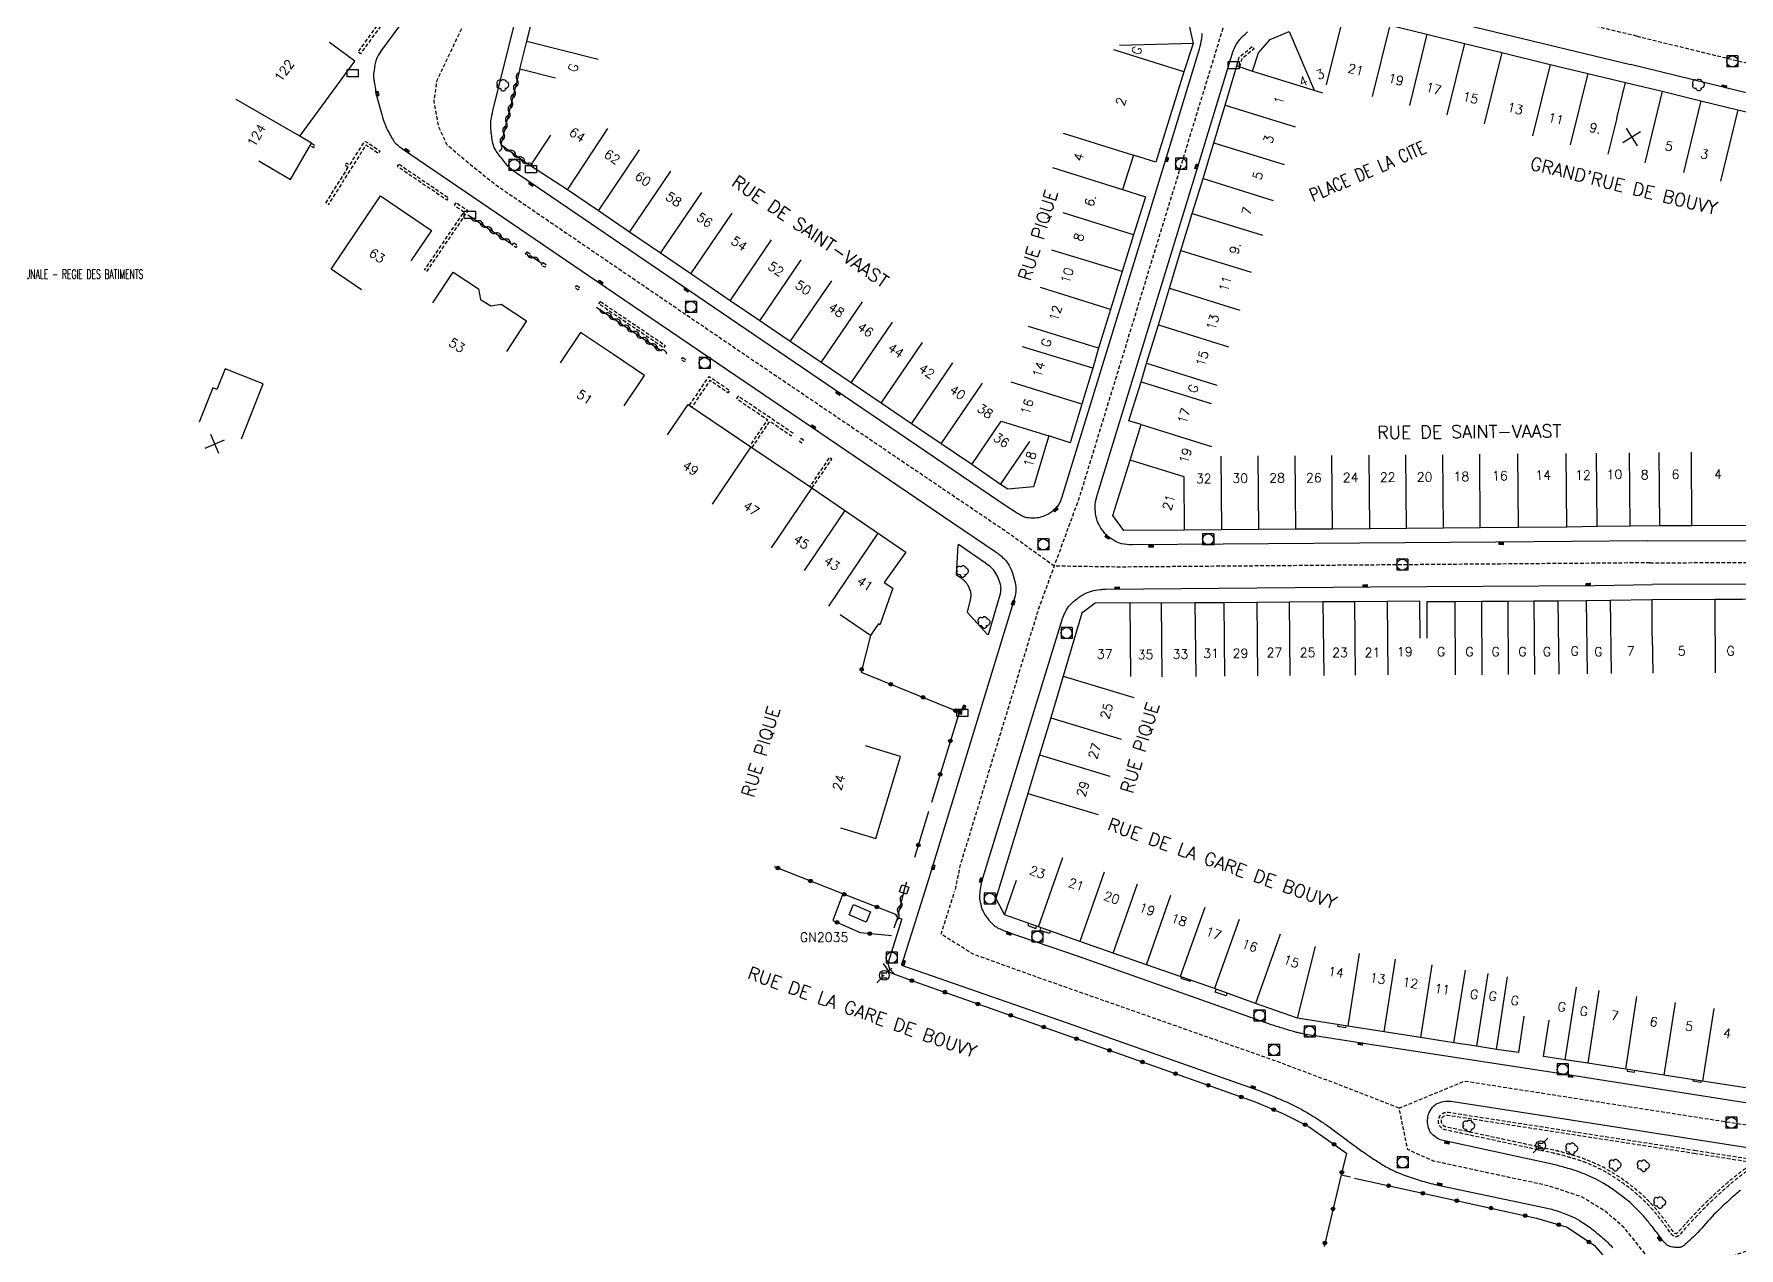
# Model space of a CAD drawing. Header units: millimetres. Extents: x 135999 to 137000, y 128000 to 129000.
# Drawn here: x 136367.3 to 136599.2, y 128476.8 to 128642 of the extents above; entities that cross this region are included whole.
import ezdxf
from ezdxf.enums import TextEntityAlignment as Align

# ---------------------------------------------------------------- set-up
doc = ezdxf.new("R2010")
doc.units = ezdxf.units.MM
doc.linetypes.add('DASHED', pattern=[0.75, 0.5, -0.25])
doc.layers.get('0').update_dxf_attribs({"linetype": 'CONTINUOUS'})
for name, color, linetype in [('W0001', 6, 'DASHED'), ('W0008', 7, 'CONTINUOUS'), ('W0100', 7, 'CONTINUOUS'), ('W0112', 1, 'DASHED'), ('W0300', 7, 'CONTINUOUS'), ('W0310', 3, 'CONTINUOUS'), ('W0322', 7, 'CONTINUOUS'), ('W0330', 7, 'CONTINUOUS'), ('W0400', 7, 'CONTINUOUS'), ('W0420', 7, 'CONTINUOUS'), ('W0471', 7, 'CONTINUOUS'), ('W0984', 7, 'CONTINUOUS'), ('W0989', 7, 'CONTINUOUS'), ('W0991', 7, 'CONTINUOUS'), ('W1102', 7, 'CONTINUOUS'), ('W1471', 7, 'CONTINUOUS')]:
    doc.layers.add(name, color=color, linetype=linetype)
doc.styles.get("Standard").update_dxf_attribs({"font": 'romans.shx', "width": 0.85})

# ---------------------------------------------------------------- blocks, each defined once
blk = doc.blocks.new('T400')
for p, q in [((-0.15, 0.3), (0.15, 0.3)), ((-0.15, -0.25), (-0.15, 0.3)), ((-0.15, 0.15), (0.15, 0.15)), ((-0.15, 0), (0.15, 0)), ((0.15, 0.3), (0.15, -0.25)), ((-0.15, -0.15), (0.15, -0.15)), ((-0.15, -0.25), (-0.15, -0.3)), ((-0.15, -0.3), (0.15, -0.3)), ((0.15, -0.3), (0.15, -0.25))]:
    blk.add_line(p, q)
blk = doc.blocks.new('T300')
for p, q in [((-0.8, 0.51), (-0.86, 0.34)), ((-0.86, 0.34), (-0.86, 0.17)), ((-0.86, 0.17), (-0.74, 0.06)), ((-0.69, 0.63), (-0.8, 0.51)), ((-0.8, -0.06), (-0.74, 0.06)), ((-0.74, 0.06), (-0.69, 0.11)), ((-0.57, 0.69), (-0.69, 0.63)), ((-0.46, 0.69), (-0.57, 0.69)), ((-0.29, 0.63), (-0.46, 0.69)), ((-0.29, 0.63), (-0.17, 0.74)), ((-0.23, 0.57), (-0.29, 0.63)), ((-0.17, 0.74), (-0.06, 0.8)), ((-0.06, 0.8), (0.06, 0.8)), ((0.06, 0.8), (0.23, 0.74)), ((0.23, 0.74), (0.34, 0.63)), ((0.34, 0.63), (0.4, 0.51)), ((0.46, 0.46), (0.34, 0.46)), ((0.4, 0.51), (0.4, 0.46)), ((0.57, 0.4), (0.46, 0.46)), ((0.57, 0.4), (0.69, 0.29)), ((0.69, 0.29), (0.74, 0.17)), ((0.74, 0.06), (0.69, -0.17)), ((0.74, 0.17), (0.74, 0.06)), ((-0.8, -0.17), (-0.8, -0.06)), ((-0.8, -0.23), (-0.8, -0.17)), ((-0.74, -0.34), (-0.8, -0.23)), ((-0.69, -0.4), (-0.74, -0.34)), ((-0.51, -0.46), (-0.69, -0.4)), ((-0.4, -0.46), (-0.51, -0.46)), ((-0.4, -0.46), (-0.34, -0.46)), ((-0.34, -0.46), (-0.34, -0.4)), ((-0.34, -0.51), (-0.34, -0.46)), ((-0.29, -0.63), (-0.34, -0.51)), ((-0.17, -0.74), (-0.29, -0.63)), ((-0.06, -0.8), (-0.17, -0.74)), ((0.06, -0.8), (-0.06, -0.8)), ((0.17, -0.74), (0.06, -0.8)), ((0.23, -0.69), (0.17, -0.74)), ((0.29, -0.46), (0.23, -0.46)), ((0.29, -0.63), (0.23, -0.69)), ((0.46, -0.4), (0.29, -0.46)), ((0.34, -0.51), (0.29, -0.63)), ((0.34, -0.51), (0.34, -0.46)), ((0.57, -0.34), (0.46, -0.4)), ((0.63, -0.29), (0.57, -0.34)), ((0.69, -0.17), (0.63, -0.29))]:
    blk.add_line(p, q)
blk = doc.blocks.new('T420')
for p, q in [((0.75, 0.75), (-0.75, 0.75)), ((-0.75, 0.75), (-0.75, -0.75)), ((0.75, 0.75), (0.75, -0.75)), ((0.75, -0.75), (-0.75, -0.75))]:
    blk.add_line(p, q)
blk.add_ellipse((0, 0), major_axis=(-0.53, 0.53), ratio=1, start_param=3.926991, end_param=10.210176)
blk = doc.blocks.new('T471')
for p, q in [((-0.333334, 0.333334), (-0.333334, -0.333334)), ((-0.333334, 0.333334), (0.333334, 0.333334)), ((-0.333334, 0), (0, 0)), ((0.500001, 0.500001), (1.000002, 1.000002)), ((-0.500001, -0.500001), (-1.000002, -1.000002)), ((-0.333334, -0.333334), (0.333334, -0.333334))]:
    blk.add_line(p, q)
blk.add_ellipse((0, 0), major_axis=(0.471405, 0.471405), ratio=1, start_param=5.4977871438, end_param=11.780972451)
blk = doc.blocks.new('t112o')
at = {"color": 0, "linetype": 'Continuous'}
for p, q in [((-0.5, 0.5), (0.5, 0.5)), ((-0.5, -0.5), (-0.5, 0.5)), ((0.5, 0.5), (0.5, -0.5)), ((0.5, -0.5), (-0.5, -0.5))]:
    blk.add_line(p, q, dxfattribs=at)
blk = doc.blocks.new('t322o')
at = {"color": 0, "linetype": 'Continuous'}
for radius in [0.25, 0.15]:
    blk.add_circle((0, 0), radius, dxfattribs=at)
blk = doc.blocks.new('t991o')
at = {"color": 0, "linetype": 'Continuous'}
for p, q in [((-1, 1), (1, -1)), ((-1, -1), (1, 1))]:
    blk.add_line(p, q, dxfattribs=at)
blk = doc.blocks.new('t310o')
at = {"color": 0, "linetype": 'Continuous'}
for centre, start, end in [((-0.5, 0.38), 216.8699, 323.1304), ((0.5, -0.37), 36.8699, 143.1303)]:
    blk.add_arc(centre, 0.625, start, end, dxfattribs=at)
blk = doc.blocks.new('t330o')
at = {"color": 0, "linetype": 'Continuous'}
for p, q in [((0.25, -0.25), (-0.25, 0.25)), ((-0.25, -0.25), (0.25, 0.25)), ((-0.25, 0.25), (-0.25, -0.25)), ((0.25, 0.25), (-0.25, 0.25)), ((0.25, -0.25), (0.25, 0.25)), ((-0.25, -0.25), (0.25, -0.25)), ((-0.25, -0.25), (-0.25, -0.25))]:
    blk.add_line(p, q, dxfattribs=at)
blk = doc.blocks.new('T1471')
at = {"color": 0, "linetype": 'Continuous', "flags": 128}
blk.add_lwpolyline([(-0.75, -0.5), (-0.75, 0.5), (0.75, 0.5), (0.75, -0.5), (-0.75, -0.5)], dxfattribs=at)

msp = doc.modelspace()

# ---------------------------------------------------------------- linework, layer by layer
at = {"layer": 'W0001', "flags": 128}
for points in [[(136807.48, 128989.34), (136742.47, 128916.71), (136734.58, 128907.94), (136729.53, 128900.08), (136723.42, 128887.05), (136697.82, 128835.4), (136674.89, 128789.73), (136668.08, 128778.35), (136660.92, 128768.49), (136638.46, 128737.32), (136635.65, 128732.75), (136633.3, 128728.17), (136631.3, 128721.71), (136621.67, 128692.43), (136620.38, 128685.04), (136619.79, 128678.35), (136616.85, 128639.73), (136616.62, 128630.74), (136617.09, 128622.52), (136620.38, 128599.4), (136624.84, 128576.15), (136630.01, 128560.23), (136634.82, 128546.73), (136635.35, 128537.18), (136633.94, 128526.18), (136631.11, 128509.17), (136629.8, 128503.35), (136628.72, 128500.25), (136622.64, 128492.47), (136615.47, 128482.01), (136598.88, 128475.92), (136591.23, 128470.01), (136583.58, 128479.57), (136581, 128481.82), (136577.78, 128483.78), (136573.22, 128485.28), (136557.61, 128488.65), (136554.13, 128490.2), (136552.97, 128495.85), (136561.89, 128499.53), (136621.16, 128490.31)], [(136587.07, 128570.03), (136514.86, 128569.45), (136506.04, 128569.58), (136499.95, 128573.96), (136463.21, 128598.82), (136430.18, 128621.34), (136426.6, 128624.21), (136423.5, 128626.85), (136422.3, 128629.45), (136421.71, 128632.85), (136422.11, 128635.67), (136427.07, 128646.11), (136431.15, 128655.74), (136436.36, 128672.6), (136438.14, 128679.65), (136448.7, 128721.9), (136452.84, 128738.33), (136455.76, 128748.93), (136471.27, 128799.73), (136476.84, 128818.02)], [(136580.09, 128807.51), (136567.09, 128766.2), (136551.35, 128716.05), (136548.24, 128704.85), (136537.43, 128670.18), (136527.95, 128639.37), (136517.89, 128606.48), (136509.45, 128578.9), (136503.88, 128563.68), (136493.23, 128528.8), (136492.5, 128525.32)], [(136585.3, 128641.68), (136550.11, 128650), (136512.75, 128659.82), (136438.14, 128679.65)], [(136585.3, 128641.68), (136608.34, 128636.05), (136616.76, 128636.03)], [(136587.07, 128570.03), (136616.54, 128570.14), (136626.04, 128572.45)], [(136552.97, 128495.85), (136544.05, 128499.3), (136535.96, 128502.33), (136521.14, 128507.53), (136503.65, 128513.68), (136495.01, 128516.79), (136490.67, 128519.5), (136492.5, 128525.32)]]:
    msp.add_lwpolyline(points, dxfattribs=at)
at = {"layer": 'W0008', "flags": 128}
for points in [[(136439.58, 128671.21), (136429.66, 128631.56, 0.018811), (136429.39, 128630.17, 0.051301), (136429.36, 128629.32, 0.029566), (136429.61, 128627.34, 0.064147), (136429.89, 128626.46, 0.044795), (136430.24, 128625.86, 0.017454), (136431.31, 128624.46, 0.049742), (136431.94, 128623.83, 0.021498), (136433.58, 128622.61), (136456.49, 128607.02), (136476.2, 128593.62), (136499.66, 128577.67), (136500.79, 128576.97, 0.028829), (136501.88, 128576.34, 0.081316), (136502.31, 128576.21, 0.046996), (136503.45, 128576.16, 0.058873), (136504.35, 128576.31, 0.068363), (136505.33, 128576.74, 0.055775), (136506.36, 128577.56, 0.072498), (136506.74, 128578.05, 0.051326), (136507.08, 128578.86), (136521.03, 128624.33), (136525.53, 128639.06), (136525.8, 128639.97, 0.027555), (136526.12, 128641.32, 0.054456), (136526.17, 128642.02, 0.020796)], [(136419.95, 128647.13), (136414.56, 128639.78, 0.040075), (136413.95, 128638.79, 0.068941), (136413.72, 128638.15, 0.020154), (136413.48, 128636.6, 0.057994), (136413.48, 128636.06, 0.007495), (136413.55, 128635.48, 0.00423), (136413.71, 128634.46, 0.010551), (136413.82, 128633.84, 0.016228), (136413.92, 128633.44), (136414.58, 128631.02, 0.025573), (136415.03, 128629.66, 0.032888), (136415.5, 128628.65, 0.006382), (136415.97, 128627.81, 0.01121), (136416.26, 128627.34, 0.072022), (136416.54, 128627.02, 0.028512), (136417.4, 128626.36), (136444.97, 128607.59), (136474.15, 128587.76), (136490.86, 128576.43), (136498.02, 128571.57, -0.048778), (136499.33, 128570.48, -0.081349), (136499.93, 128569.65, -0.033327), (136500.48, 128568.29, -0.037981), (136500.79, 128567.05, -0.068369), (136500.82, 128566.14, -0.049028), (136500.57, 128564.91), (136488.95, 128526.96)], [(136586.72, 128573.01), (136566.12, 128572.83), (136516.67, 128572.46, -0.058962), (136515.18, 128572.63, -0.087951), (136514.25, 128573.02, -0.027992), (136513.2, 128573.79, -0.053796), (136512.73, 128574.28, -0.052385), (136512.11, 128575.28, -0.060217), (136511.77, 128576.25, -0.039874), (136511.63, 128577.26, -0.040484), (136511.66, 128578.27, -0.035126), (136511.69, 128578.44, -0.012368), (136511.82, 128578.93), (136519.09, 128602.74), (136525.84, 128624.81), (136530.37, 128639.67, -0.035756), (136531.02, 128640.86, -0.056609), (136531.57, 128641.52, -0.012968), (136532.36, 128642.25, -0.014146)], [(136586.72, 128573.01), (136614.6, 128573.06, 0.069446), (136615.27, 128573.15, 0.035602), (136616.51, 128573.6, 0.053005), (136617.49, 128574.18, 0.063879), (136618.18, 128574.83, 0.035742), (136618.59, 128575.41, 0.042183), (136618.85, 128575.95, 0.037129), (136619.12, 128576.83, 0.087466), (136619.14, 128577.22), (136615.56, 128605.36), (136613.38, 128622.05), (136612.7, 128627.43, 0.051502), (136612.49, 128628.31, 0.03368), (136611.96, 128629.59, 0.070837), (136611.26, 128630.59, 0.091393), (136610.49, 128631.16, 0.025712), (136609.42, 128631.62, 0.028459), (136608.42, 128631.93), (136599.1, 128634.22), (136584.42, 128637.82)], [(136496.05, 128523.68, -0.084905), (136495.97, 128525.09, -0.011632), (136496.1, 128526.13, -0.020588), (136496.19, 128526.61, -0.018364), (136496.33, 128527.15), (136507.19, 128562.45, -0.057663), (136507.72, 128563.65, -0.073655), (136508.36, 128564.45, -0.024222), (136509.5, 128565.41, -0.05184), (136510.09, 128565.77, -0.039048), (136511.12, 128566.17, -0.035929), (136512.29, 128566.42, -0.033352), (136512.3, 128566.42, -0.000481), (136513.05, 128566.43), (136549.09, 128566.75), (136579.62, 128566.95), (136587.41, 128567.06)], [(136488.95, 128526.96), (136485.29, 128515.31), (136507.66, 128507.49), (136533.36, 128498.43, -0.010575), (136534.44, 128498.03, -0.005245), (136536.57, 128497.15, -0.010563), (136538.09, 128496.46, -0.010985), (136539.53, 128495.74, -0.011429), (136540.97, 128494.93, -0.015033), (136542.03, 128494.26, -0.003537), (136543.29, 128493.4, -0.006511), (136543.97, 128492.91), (136547.91, 128490.01, 0.011828), (136549.15, 128489.14, 0.009214), (136550.78, 128488.1, 0.031985), (136552.36, 128487.27, 0.025189), (136554.47, 128486.44, 0.009847), (136556.66, 128485.76, 0.018537), (136557.84, 128485.47), (136572.67, 128482.33, -0.025833), (136574.33, 128481.9, -0.021621), (136576.24, 128481.19, -0.036376), (136577.48, 128480.56, -0.025404), (136579.13, 128479.44, -0.022932), (136580.84, 128478.03, -0.030069), (136582.02, 128476.82, -0.015023)], [(136496.05, 128523.68, 0.02871), (136496.16, 128523.11, 0.053639), (136496.27, 128522.81, 0.022735), (136496.69, 128522.06, 0.031122), (136497.06, 128521.54, 0.034214), (136497.73, 128520.82, 0.059687), (136498.18, 128520.49, 0.021786), (136498.9, 128520.13, 0.023737), (136499.59, 128519.85), (136509.3, 128516.5), (136535.57, 128507.22, 0.009544), (136535.9, 128507.12, 0.001961), (136537.48, 128506.63, 0.005395), (136538.98, 128506.19, 0.01591), (136539.5, 128506.07, 0.009002), (136540.15, 128505.94, 0.004355), (136541.48, 128505.72), (136548.14, 128504.68), (136575.9, 128500.41), (136598.64, 128496.84), (136611.23, 128494.92, 0.039691)], [(136599.38, 128484.65, 0.01392), (136598.61, 128484, 0.00619), (136596.94, 128482.49, 0.027683), (136594.69, 128480.15, -0.027109), (136592.39, 128477.76, -0.014837), (136591.84, 128477.27, -0.028136), (136591.52, 128477.04, -0.109118), (136591.15, 128476.9, -0.061342), (136590.46, 128476.89, -0.053017), (136589.8, 128477.03, -0.087938), (136589.44, 128477.22, -0.030408), (136588.99, 128477.61, -0.039437), (136588.69, 128477.97), (136588.04, 128478.86, 0.010252), (136587.37, 128479.74, 0.007002), (136586.35, 128481, 0.019792), (136585.71, 128481.7, 0.012293), (136584.62, 128482.76, 0.019695), (136583.59, 128483.64, 0.014665), (136582.13, 128484.72, 0.018966), (136580.64, 128485.68, 0.022712), (136579.32, 128486.37, 0.017444), (136577.74, 128487.05, 0.020757), (136576.38, 128487.52, 0.005864), (136574.57, 128488.03, 0.013166), (136573.76, 128488.23), (136558.96, 128491.42, -0.081481), (136558.19, 128491.73, -0.067659), (136557.41, 128492.35, -0.101104), (136557.03, 128492.95, -0.074569), (136556.83, 128493.88, -0.061996), (136556.88, 128494.66, -0.066034), (136557.11, 128495.36, -0.0861), (136557.66, 128496.13, -0.106292), (136558.31, 128496.54, -0.053035), (136559.27, 128496.79, -0.074305), (136559.98, 128496.78), (136574.02, 128494.6), (136593.39, 128491.58), (136605.56, 128489.69, -0.115575)]]:
    msp.add_lwpolyline(points, format="xyb", dxfattribs=at)
for points in [[(136557.31, 128644.37), (136584.42, 128637.82)], [(136601.06, 128567.14), (136587.41, 128567.06)], [(136484.8, 128521.74), (136485.34, 128521.59), (136483.44, 128515.5), (136483.66, 128514.81), (136484.27, 128514.1)], [(136502.56, 128520.97), (136502.45, 128520.67), (136503.56, 128520.29), (136503.66, 128520.58)], [(136505.51, 128519.93), (136505.39, 128519.59), (136504.12, 128520), (136504.25, 128520.38)], [(136523.31, 128513.7), (136523.25, 128513.54), (136524.55, 128513.1), (136524.6, 128513.24)], [(136529.58, 128511.48), (136529.45, 128511.12), (136527.95, 128511.64), (136528.08, 128512.01)], [(136545.7, 128507.04), (136545.66, 128506.75), (136544.64, 128506.93), (136544.68, 128507.2)], [(136584.03, 128501.09), (136583.99, 128500.85), (136584.98, 128500.72), (136585.02, 128500.94)], [(136594.02, 128499.56), (136593.99, 128499.35), (136592.97, 128499.51), (136593, 128499.71)]]:
    msp.add_lwpolyline(points, dxfattribs=at)
msp.add_lwpolyline([(136496.94, 128560.33), (136497.11, 128560.29), (136498.58, 128565.23, 0.049097), (136498.81, 128566.43, 0.09215), (136498.75, 128567.08, 0.042144), (136498.37, 128568.11, 0.044171), (136497.83, 128569.01, 0.059845), (136497.52, 128569.35, 0.027148), (136496.72, 128569.97), (136493.01, 128572.53), (136492.95, 128572.4), (136492.7, 128568.43), (136493.29, 128568.03, -0.045355), (136493.91, 128567.51, -0.072166), (136494.21, 128567.11, -0.030011), (136494.51, 128566.47, -0.038224), (136494.68, 128565.94, -0.07454), (136494.7, 128565.61, -0.038177), (136494.61, 128564.98), (136494.23, 128563.32)], format="xyb", close=True, dxfattribs=at)
at = {"layer": 'W0100', "flags": 128}
for points in [[(136438.21, 128635.97), (136433.36, 128637.19), (136434.32, 128641), (136436.43, 128649.39)], [(136524.44, 128642.91), (136524.96, 128640.66), (136523.69, 128636.83), (136519.87, 128624.55), (136516.82, 128625.5), (136515.35, 128620.81), (136518.45, 128619.84), (136516.83, 128614.65), (136515.29, 128609.65), (136513.72, 128604.51), (136512.09, 128599.24), (136511.28, 128596.51), (136509.8, 128591.61), (136508.21, 128586.36), (136505.3, 128587.31), (136503.22, 128580.37), (136499.74, 128580.07), (136498.75, 128580.69), (136494.83, 128583.4), (136490.67, 128586.2), (136486.63, 128588.95), (136482.51, 128591.75), (136478.45, 128594.51), (136474.37, 128597.27), (136470.15, 128600.14), (136466, 128602.97), (136461.97, 128605.69), (136456.6, 128609.35), (136452.48, 128612.16), (136448.29, 128615.03), (136444.06, 128617.92), (136439.84, 128620.77), (136434.83, 128624.04), (136437.57, 128628.23)], [(136588.41, 128575.04), (136584.39, 128575.01), (136579.89, 128574.95), (136575.77, 128574.9), (136569.19, 128574.84), (136564, 128574.8), (136559.01, 128574.73), (136553.95, 128574.71), (136548.97, 128574.67), (136543.9, 128574.62), (136538.92, 128574.59), (136533.89, 128574.57), (136523.79, 128574.48), (136515.53, 128574.44), (136514.02, 128576.45), (136516.38, 128584), (136517.89, 128588.85), (136516.22, 128589.33), (136517.86, 128594.66), (136518.62, 128597.17), (136520.22, 128602.4), (136521.75, 128607.39), (136523.29, 128612.54), (136524.81, 128617.57), (136526.29, 128622.32), (136527.76, 128627.17), (136529.29, 128632.31), (136530.88, 128637.64), (136533.01, 128636.93), (136533.82, 128639.43), (136535.44, 128641.24), (136538.02, 128642.33)], [(136551.7, 128643.19), (136556.75, 128641.94), (136561.86, 128640.7), (136566.93, 128639.45), (136573.51, 128637.83), (136578.61, 128636.61), (136583.75, 128635.36)], [(136397.85, 128624.7), (136402.18, 128622.2), (136405.03, 128627.14), (136403.46, 128628.07), (136410.92, 128638.27), (136407.46, 128640.8)], [(136582.59, 128630.5), (136583.75, 128635.36), (136588.72, 128634.18), (136593.99, 128632.87), (136599.02, 128631.66), (136604.01, 128630.47), (136609.5, 128629.26), (136610.95, 128627.61), (136611.79, 128620.7), (136612.47, 128615.35), (136613.16, 128610.06), (136613.88, 128604.69), (136614.8, 128597.5), (136615.54, 128591.9), (136616.25, 128586.55), (136617.54, 128577.2), (136614.8, 128576.86), (136614.84, 128575.14), (136607.88, 128575.13), (136601.33, 128575.11), (136592.79, 128575.07), (136588.41, 128575.04), (136588.41, 128576.02)], [(136411.83, 128607.19), (136407.69, 128610), (136414.43, 128619.94), (136421.33, 128615.25), (136418.52, 128611.12)], [(136421.55, 128605.38), (136424.29, 128609.56), (136427.75, 128607.29), (136428.02, 128605.86), (136429.41, 128605), (136430.82, 128605.22), (136434.27, 128602.96), (136431.54, 128598.78)], [(136447.55, 128591.38), (136450.34, 128595.53), (136446.09, 128598.39), (136441.63, 128601.38), (136438.85, 128597.23)], [(136395.49, 128586.91), (136398.43, 128594.37), (136397.64, 128594.68), (136393.28, 128596.4), (136392.17, 128593.6), (136391.6, 128593.83), (136389.75, 128589.18)], [(136453.45, 128587.45), (136456.25, 128591.59), (136464.8, 128585.81), (136473.06, 128580.24), (136485.85, 128571.46), (136482.94, 128567.36), (136484.09, 128566.56), (136482.38, 128561.69), (136482.33, 128561.6), (136482.14, 128561.73), (136481.79, 128561.22), (136481.04, 128560.14), (136476.92, 128562.97)], [(136556.78, 128559.78), (136556.77, 128564.78), (136560.55, 128564.79), (136564.15, 128564.81), (136567.73, 128564.82), (136571.3, 128564.84), (136574.54, 128564.87), (136578.4, 128564.92), (136581.65, 128564.95), (136587.34, 128565.04)], [(136587.39, 128560.03), (136587.36, 128565.03), (136595.92, 128565.08), (136599.72, 128565.1), (136603.42, 128565.13), (136610.51, 128565.21), (136619.46, 128565.31), (136621.28, 128563.94), (136622.76, 128558.62), (136624.54, 128552.33), (136626.11, 128546.56), (136627.69, 128540.82), (136627.25, 128534.19), (136626.98, 128529.64), (136626.68, 128524.21), (136626.37, 128518.97), (136625.96, 128513.54), (136620.98, 128513.91)], [(136555.82, 128559.8), (136555.8, 128564.8), (136551.33, 128564.78), (136546.89, 128564.74), (136542.6, 128564.71), (136538, 128564.69), (136533.62, 128564.65), (136529.1, 128564.6), (136525.19, 128564.57), (136520.59, 128564.54), (136516.34, 128564.57), (136511.64, 128564.54), (136509.82, 128563.18), (136507.28, 128554.6), (136505.58, 128548.95), (136504.05, 128543.93), (136502.45, 128538.67), (136498.11, 128524.37), (136499.27, 128522.12)], [(136476.99, 128533.98), (136481.77, 128532.53), (136485.15, 128543.69), (136480.36, 128545.14)], [(136569.93, 128508.34), (136569.2, 128503.39), (136566.22, 128503.83), (136563.47, 128504.26), (136560.42, 128504.74), (136555.86, 128505.46), (136550.92, 128506.24), (136545.97, 128506.99), (136539.14, 128508.09), (136533.43, 128510.1), (136527.85, 128512.1), (136523.2, 128513.73), (136518.62, 128515.36), (136514.09, 128516.93), (136509.55, 128518.51), (136503.93, 128520.49), (136499.27, 128522.12), (136500.92, 128526.84)], [(136621.06, 128513.32), (136625.99, 128512.5), (136624.68, 128504.6), (136621.81, 128501.85), (136618.03, 128499.87), (136611.97, 128496.76), (136611.74, 128496.82), (136605.68, 128497.75), (136599.21, 128498.73), (136594.24, 128499.52), (136588.98, 128500.34), (136583.78, 128501.13), (136578.61, 128501.95), (136575.56, 128502.41), (136572.6, 128502.87), (136573.38, 128507.81)]]:
    msp.add_lwpolyline(points, dxfattribs=at)
msp.add_lwpolyline([(136478.74, 128523.53), (136481.05, 128522.56), (136480.46, 128521.15), (136478.15, 128522.12)], close=True, dxfattribs=at)
at = {"layer": 'W0112', "flags": 128}
for points in [[(136417.97, 128647.9), (136411.67, 128639.27), (136411.35, 128639.51), (136417.64, 128648.14)], [(136416.93, 128624.26), (136423.65, 128619.7), (136423.43, 128619.37), (136416.71, 128623.93)], [(136432.56, 128613.58), (136433.04, 128613.25), (136432.81, 128612.92), (136432.34, 128613.26)], [(136434.36, 128612.35), (136434.85, 128612.01), (136434.63, 128611.68), (136434.14, 128612.01)], [(136436.51, 128610.88), (136436.97, 128610.57), (136436.75, 128610.24), (136436.29, 128610.55)], [(136441.1, 128607.77), (136441.51, 128607.49), (136441.28, 128607.16), (136440.87, 128607.44)], [(136444.31, 128605.58), (136453.15, 128599.61), (136452.93, 128599.28), (136444.09, 128605.25)], [(136455.54, 128597.98), (136455.96, 128597.69), (136455.74, 128597.36), (136455.32, 128597.64)], [(136471.93, 128586.7), (136471.61, 128586.93), (136471.38, 128586.6), (136471.7, 128586.37)]]:
    msp.add_lwpolyline(points, close=True, dxfattribs=at)
for points in [[(136530.88, 128637.64), (136531.2, 128638.8), (136532.97, 128640.27), (136533.23, 128639.96), (136531.55, 128638.57), (136531.26, 128637.51)], [(136405.03, 128627.14), (136405.5, 128626.83), (136405.29, 128626.5), (136404.83, 128626.79)], [(136410.03, 128623.83), (136409.58, 128624.08), (136409.78, 128624.43), (136410.24, 128624.17), (136412.29, 128627.41), (136414.34, 128626.06), (136414.12, 128625.72), (136412.41, 128626.85), (136407.3, 128618.74)], [(136406.97, 128618.97), (136410.03, 128623.84)], [(136420.7, 128609.64), (136426.31, 128617.9), (136424.66, 128619.02), (136424.44, 128618.69), (136425.75, 128617.79), (136420.36, 128609.86)], [(136456.44, 128591.46), (136459.1, 128595.4), (136461.89, 128593.5), (136461.67, 128593.17), (136459.21, 128594.84), (136456.77, 128591.24)], [(136464.95, 128585.7), (136467.38, 128589.3), (136470.29, 128587.31), (136470.52, 128587.65), (136463.07, 128592.7), (136462.84, 128592.37), (136467.04, 128589.52), (136464.62, 128585.93)], [(136473.1, 128580.21), (136475.79, 128584.12), (136475.45, 128584.34), (136472.8, 128580.41)]]:
    msp.add_lwpolyline(points, dxfattribs=at)
for points in [[(136593.15, 128490.11), (136601.81, 128488.76, -0.150039), (136601.89, 128488.72, -0.114984), (136601.96, 128488.62, -0.115013), (136601.97, 128488.52, -0.11132), (136601.94, 128488.43, -0.041187), (136601.86, 128488.32, -0.073936), (136601.81, 128488.28), (136600.82, 128487.64, 0.015436), (136600, 128487.08, 0.010385), (136598.83, 128486.18, 0.010207), (136597.83, 128485.35, 0.007189), (136596.46, 128484.12, 0.004719), (136595.01, 128482.77, 0.010381), (136594.37, 128482.13, 0.004311), (136593.17, 128480.86, 0.003841), (136591.84, 128479.41), (136591.14, 128478.63, -0.044229), (136591, 128478.5, -0.038337), (136590.81, 128478.37, -0.15509), (136590.62, 128478.33, -0.106423), (136590.34, 128478.43, -0.045509), (136590.06, 128478.63, -0.062594), (136589.89, 128478.81), (136589.49, 128479.39, 0.013812), (136588.62, 128480.57, 0.010604), (136587.42, 128482.05, 0.017651), (136586.76, 128482.77, 0.012364), (136585.76, 128483.75, 0.020451), (136584.66, 128484.69, 0.014429), (136583, 128485.92, 0.017001), (136581.43, 128486.93, 0.020993), (136580.1, 128487.65, 0.019398), (136578.42, 128488.4, 0.022), (136576.88, 128488.93, 0.006265), (136574.91, 128489.49, 0.013128), (136573.96, 128489.72), (136559.14, 128492.91, -0.11088), (136558.85, 128493.05, -0.070775), (136558.51, 128493.4, -0.113003), (136558.35, 128493.75, -0.081189), (136558.34, 128494.28, -0.081979), (136558.49, 128494.73, -0.111195), (136558.71, 128495, -0.096114), (136559.21, 128495.25, -0.108251), (136559.7, 128495.28), (136572.13, 128493.35)], [(136593.09, 128489.72), (136601.31, 128488.43), (136600.6, 128487.97, 0.015436), (136599.76, 128487.4, 0.010385), (136598.58, 128486.49, 0.010207), (136597.57, 128485.65, 0.007189), (136596.19, 128484.42, 0.004719), (136594.74, 128483.05, 0.010381), (136594.09, 128482.41, 0.004311), (136592.88, 128481.13, 0.003841), (136591.55, 128479.68), (136590.84, 128478.89, -0.044229), (136590.75, 128478.81, -0.033119), (136590.64, 128478.74, -0.089055), (136590.54, 128478.77, -0.045509), (136590.32, 128478.93, -0.062594), (136590.22, 128479.04), (136589.82, 128479.62, 0.013812), (136588.94, 128480.82, 0.010604), (136587.73, 128482.31, 0.017651), (136587.05, 128483.05, 0.012364), (136586.04, 128484.04, 0.020451), (136584.9, 128485.01, 0.014429), (136583.22, 128486.25, 0.017001), (136581.63, 128487.27, 0.020993), (136580.28, 128488.01, 0.019398), (136578.56, 128488.77, 0.022), (136577, 128489.31, 0.006265), (136575.01, 128489.88, 0.013128), (136574.04, 128490.11), (136559.23, 128493.3, -0.11088), (136559.1, 128493.37, -0.070775), (136558.83, 128493.64, -0.113003), (136558.75, 128493.82, -0.081189), (136558.74, 128494.22, -0.081979), (136558.84, 128494.55, -0.111195), (136558.96, 128494.69, -0.096114), (136559.32, 128494.87, -0.108251), (136559.64, 128494.89), (136572.07, 128492.96)]]:
    msp.add_lwpolyline(points, format="xyb", close=True, dxfattribs=at)
at = {"layer": 'W0310', "flags": 128}
for points in [[(136433.36, 128637.19), (136430.79, 128626.96), (136434.83, 128624.04)], [(136426.3, 128617.37), (136432.24, 128613.41)], [(136436.4, 128610.71), (136434.74, 128611.85)], [(136443.81, 128604.83), (136452.65, 128598.86)], [(136485.6, 128525.3), (136484.76, 128522.08)]]:
    msp.add_lwpolyline(points, dxfattribs=at)
at = {"layer": 'W0322', "flags": 128}
for points in [[(136481.04, 128560.14), (136479.77, 128555.16), (136492.72, 128549.88), (136493.15, 128549.79), (136489.34, 128537.42)], [(136488.95, 128536.18), (136487.04, 128529.92)], [(136477.31, 128525.02), (136468, 128528.68)], [(136485.6, 128525.3), (136486.02, 128526.64)], [(136484.26, 128520.39), (136484.78, 128521.77), (136484.49, 128522.2), (136477.31, 128525.02), (136475.94, 128521.35), (136479.64, 128519.72), (136483.9, 128519.31)], [(136482.8, 128515.53), (136483.61, 128514.32), (136486.91, 128513.13), (136510.7, 128504.71), (136533.37, 128496.72), (136537.04, 128495.18), (136540.59, 128493.39), (136545.81, 128489.72), (136545.07, 128486.75), (136546.37, 128486.49)], [(136545.07, 128486.75), (136542.75, 128477.02)], [(136546.9, 128486.3), (136571.67, 128480.88), (136575.83, 128479.63), (136579.54, 128477.14), (136580.92, 128475.57), (136582.13, 128473.81), (136583.06, 128471.87), (136583.62, 128467.75), (136583.57, 128465.97)]]:
    msp.add_lwpolyline(points, dxfattribs=at)
at = {"layer": 'W1102', "flags": 128}
for points in [[(136545.45, 128644.73), (136543.04, 128635.04)], [(136538.02, 128642.33), (136541.4, 128634.32)], [(136551.7, 128643.19), (136549.31, 128633.48)], [(136556.75, 128641.94), (136554.36, 128632.23)], [(136434.32, 128641), (136444.02, 128638.57)], [(136523.69, 128636.83), (136514.15, 128639.8)], [(136524.96, 128640.66), (136514.94, 128640.43)], [(136561.86, 128640.7), (136559.47, 128630.99)], [(136566.93, 128639.45), (136564.54, 128629.74)], [(136533.01, 128636.93), (136542.56, 128633.95)], [(136573.51, 128637.83), (136571.12, 128628.12)], [(136578.61, 128636.61), (136576.23, 128626.9)], [(136403.46, 128628.07), (136394.79, 128633.07)], [(136529.29, 128632.31), (136538.84, 128629.33)], [(136588.72, 128634.18), (136586.39, 128624.46)], [(136593.99, 128632.87), (136591.66, 128623.14)], [(136582.59, 128630.5), (136581.34, 128625.64)], [(136599.02, 128631.66), (136596.69, 128621.94)], [(136439.84, 128620.77), (136445.32, 128629.13)], [(136507.28, 128628.49), (136516.82, 128625.5)], [(136444.06, 128617.92), (136449.66, 128626.21)], [(136527.76, 128627.17), (136537.31, 128624.2)], [(136448.29, 128615.03), (136453.92, 128623.3)], [(136505.8, 128623.79), (136515.35, 128620.81)], [(136526.29, 128622.32), (136535.84, 128619.34)], [(136452.48, 128612.16), (136458.11, 128620.42)], [(136456.6, 128609.35), (136462.23, 128617.62)], [(136516.83, 128614.65), (136507.28, 128617.64)], [(136524.81, 128617.57), (136534.36, 128614.59)], [(136461.97, 128605.69), (136467.6, 128613.96)], [(136515.29, 128609.65), (136505.72, 128612.57)], [(136523.29, 128612.54), (136532.84, 128609.56)], [(136466, 128602.97), (136471.63, 128611.23)], [(136470.15, 128600.14), (136475.78, 128608.4)], [(136513.72, 128604.51), (136504.17, 128607.47)], [(136521.75, 128607.39), (136531.3, 128604.41)], [(136474.37, 128597.27), (136479.99, 128605.54)], [(136478.45, 128594.51), (136484.07, 128602.78)], [(136512.09, 128599.24), (136502.54, 128602.2)], [(136520.22, 128602.4), (136529.76, 128599.42)], [(136482.51, 128591.75), (136488.13, 128600.02)], [(136511.28, 128596.51), (136501.72, 128599.42)], [(136486.63, 128588.95), (136492.24, 128597.22)], [(136518.62, 128597.17), (136528.16, 128594.2)], [(136490.67, 128586.2), (136496.29, 128594.48)], [(136509.8, 128591.61), (136500.18, 128594.6)], [(136517.86, 128594.66), (136527.41, 128591.69)], [(136494.83, 128583.4), (136498.84, 128589.31), (136505.3, 128587.31)], [(136517.89, 128588.85), (136527.43, 128585.87)], [(136498.75, 128580.69), (136502.71, 128586.52)], [(136464.8, 128585.81), (136459.53, 128578)], [(136523.79, 128574.48), (136523.73, 128581.71), (136516.38, 128584)], [(136528.84, 128574.52), (136528.76, 128584.52)], [(136533.89, 128574.57), (136533.81, 128584.57)], [(136538.92, 128574.59), (136538.83, 128584.59)], [(136543.9, 128574.62), (136543.82, 128584.62)], [(136548.97, 128574.67), (136548.89, 128584.67)], [(136553.95, 128574.71), (136553.87, 128584.71)], [(136559.01, 128574.73), (136558.93, 128584.73)], [(136564, 128574.8), (136563.92, 128584.8)], [(136569.19, 128574.84), (136569.11, 128584.84)], [(136575.77, 128574.9), (136575.69, 128584.89)], [(136579.89, 128574.95), (136579.81, 128584.95)], [(136584.39, 128575.01), (136584.31, 128585.01)], [(136588.41, 128575.02), (136588.33, 128585.02)], [(136592.79, 128575.07), (136592.74, 128585.07)], [(136473.06, 128580.24), (136467.54, 128572.06)], [(136477.55, 128577.15), (136472.04, 128568.98)], [(136482.05, 128574.07), (136475.36, 128564.15)], [(136595.92, 128565.08), (136595.97, 128555.08)], [(136516.34, 128564.57), (136516.44, 128554.57)], [(136520.59, 128564.54), (136520.7, 128554.54)], [(136525.19, 128564.57), (136525.29, 128554.57)], [(136529.1, 128564.6), (136529.2, 128554.6)], [(136533.62, 128564.65), (136533.72, 128554.65)], [(136538, 128564.69), (136538.11, 128554.69)], [(136542.6, 128564.71), (136542.7, 128554.71)], [(136546.89, 128564.74), (136547, 128554.74)], [(136551.33, 128564.78), (136551.43, 128554.78)], [(136560.55, 128564.79), (136560.58, 128554.79)], [(136564.15, 128564.81), (136564.22, 128554.81)], [(136567.73, 128564.82), (136567.79, 128554.82)], [(136571.3, 128564.84), (136571.36, 128554.84)], [(136574.54, 128564.87), (136574.67, 128554.87)], [(136578.4, 128564.92), (136578.53, 128554.92)], [(136581.65, 128564.95), (136581.8, 128554.96)], [(136587.39, 128560.04), (136587.49, 128555.04)], [(136507.28, 128554.6), (136516.86, 128551.72)], [(136505.58, 128548.95), (136515.14, 128546.02)], [(136504.05, 128543.93), (136513.61, 128541.01)], [(136502.45, 128538.67), (136512.02, 128535.77)], [(136503.93, 128520.49), (136507.24, 128529.92)], [(136512.85, 128527.95), (136509.55, 128518.51)], [(136514.09, 128516.93), (136517.37, 128526.38)], [(136518.62, 128515.36), (136521.93, 128524.8)], [(136526.54, 128523.16), (136523.2, 128513.73)], [(136531.19, 128521.52), (136527.85, 128512.1)], [(136536.77, 128519.53), (136533.43, 128510.1)], [(136539.14, 128508.09), (136541.61, 128517.82)], [(136547.52, 128516.87), (136545.97, 128506.99)], [(136550.92, 128506.24), (136552.46, 128516.12)], [(136557.42, 128515.34), (136555.86, 128505.46)], [(136560.42, 128504.74), (136561.98, 128514.61)], [(136565.01, 128514.14), (136563.47, 128504.26)], [(136566.22, 128503.83), (136567.71, 128513.72)], [(136575.56, 128502.41), (136577.08, 128512.29)], [(136580.13, 128511.83), (136578.61, 128501.95)], [(136583.78, 128501.13), (136585.31, 128511.01)], [(136590.5, 128510.22), (136588.98, 128500.34)], [(136595.79, 128509.4), (136594.24, 128499.52)]]:
    msp.add_lwpolyline(points, dxfattribs=at)

# ---------------------------------------------------------------- block references
at = {"layer": 'W0112', "rotation": 71.10573550881692}
msp.add_blockref('t112o', (136485.64, 128525.59), dxfattribs=at)
at = {"layer": 'W0300'}
for p in [(136431.1, 128635), (136593.71, 128635.03), (136493.62, 128568.85), (136496.54, 128561.91), (136562.49, 128493.4), (136576.48, 128490.31), (136582.38, 128488.08), (136586.22, 128487.99), (136588.45, 128482.98)]:
    msp.add_blockref('T300', p, dxfattribs=at)
at = {"layer": 'W0310'}
for p, rotation in [((136432.63, 128634.28), 255.8893506446622), ((136433, 128635.74), 255.8893506446622), ((136431.9, 128631.37), 255.8893506446622), ((136432.26, 128632.83), 255.8893506446622), ((136431.53, 128629.92), 255.8893506446622), ((136430.8, 128627.01), 255.8893506446622), ((136431.17, 128628.46), 255.8893506446622), ((136431.97, 128626.11), 324.1607023921151), ((136433.19, 128625.23), 324.1607023921151), ((136434.4, 128624.36), 324.1607023921151), ((136427.54, 128616.54), 326.333881902814), ((136428.79, 128615.71), 326.333881902814), ((136430.04, 128614.88), 326.333881902814), ((136431.29, 128614.04), 326.333881902814), ((136435.16, 128611.56), 145.588337801747), ((136445.05, 128604), 325.9648991418562), ((136446.29, 128603.16), 325.9648991418562), ((136447.53, 128602.32), 325.9648991418562), ((136448.78, 128601.48), 325.9648991418562), ((136450.02, 128600.64), 325.9648991418562), ((136451.26, 128599.8), 325.9648991418562), ((136452.51, 128598.96), 325.9648991418562), ((136484.84, 128522.4), 255.3868131173389), ((136485.22, 128523.85), 255.3868131173389)]:
    msp.add_blockref('t310o', p, dxfattribs=dict(at, rotation=rotation))
at = {"layer": 'W0322'}
for p, rotation in [((136479.86, 128555.53), 255.6200794941633), ((136483.81, 128553.51), 337.839664991601), ((136488.21, 128551.72), 337.839664991601), ((136492.6, 128549.93), 337.839664991601), ((136491.92, 128545.79), 252.9184923965452), ((136490.52, 128541.24), 252.9184923965452), ((136487.57, 128531.64), 253.0343178997119), ((136468.47, 128528.5), 158.5398570824436), ((136472.89, 128526.76), 158.5398570824436), ((136477.5, 128524.94), 158.5398570822414), ((136481.93, 128523.21), 158.5398570822414), ((136476.51, 128521.1), 336.2477027559345), ((136480.96, 128519.59), 354.5553761668668), ((136486.7, 128513.2), 340.1174616960791), ((136491.18, 128511.62), 340.5179672318686), ((136495.66, 128510.03), 340.5179672318686), ((136500.14, 128508.45), 340.5179672318686), ((136504.62, 128506.86), 340.5179672318686), ((136509.09, 128505.28), 340.5179672318686), ((136513.57, 128503.7), 340.5781620481935), ((136518.05, 128502.12), 340.5781620481935), ((136522.53, 128500.54), 340.5781620481935), ((136527.01, 128498.96), 340.5781620481935), ((136531.49, 128497.38), 340.5781620481935), ((136535.91, 128495.65), 337.2931372109458), ((136540.19, 128493.59), 333.2413914072786), ((136544.11, 128490.92), 324.8567470299054), ((136545.17, 128487.13), 256.0779388010412), ((136551.54, 128485.28), 347.6600649961239), ((136556.18, 128484.27), 347.6600649961239), ((136543.97, 128482.13), 256.5877167675745), ((136560.82, 128483.25), 347.6600649961239), ((136565.46, 128482.24), 347.6600649961239), ((136570.1, 128481.22), 347.6600649961239), ((136574.68, 128479.97), 343.2492749615639), ((136542.87, 128477.51), 256.5877167675745), ((136578.78, 128477.65), 326.1942302120022)]:
    msp.add_blockref('t322o', p, dxfattribs=dict(at, rotation=rotation))
at = {"layer": 'W0330'}
msp.add_blockref('t330o', (136493.22, 128549.72), dxfattribs=at)
at = {"layer": 'W0400'}
for p, rotation in [((136597.2, 128634.84), 76.22681136767338), ((136413.97, 128633.86), 11.65510790282277), ((136418.03, 128626.11), 55.75691240772037), ((136521.36, 128624.89), 163.0017091910537), ((136525.42, 128623.93), 162.6903324905655), ((136434.9, 128621.53), 55.75932253826319), ((136444.37, 128608.18), 55.75691240843565), ((136456.03, 128607.15), 55.75932253931028), ((136476.68, 128593.11), 55.79352765418318), ((136473.3, 128588.51), 55.79466533846053), ((136506.25, 128577.26), 131.8091914188945), ((136513.28, 128573.54), 231.4180322555863), ((136519.2, 128572.33), 270.4230341528887), ((136566.88, 128572.68), 90.44234708117783), ((136514.6, 128566.59), 270.5028083551917), ((136548.36, 128566.89), 90.46502576024824), ((136578.7, 128567.09), 90.37770607242604), ((136500.48, 128564.59), 164.5708739594783), ((136493.76, 128550.32), 162.8711572635063), ((136489.61, 128528.6), 162.9757954286299), ((136496.1, 128526.85), 165.5704097553309), ((136499.88, 128519.59), 250.0823816513446), ((136485.56, 128515.64), 342.5680242431702), ((136547.69, 128504.6), 81.12247786695931), ((136576.27, 128500.2), 261.0773708252677), ((136533.1, 128498.69), 70.23025217635362), ((136559.44, 128491.16), 259.2309880733064), ((136558.45, 128485.5), 256.9334815889106), ((136588.41, 128478.1), 36.00805869153292)]:
    msp.add_blockref('T400', p, dxfattribs=dict(at, rotation=rotation))
at = {"layer": 'W0420'}
for p in [(136598.29, 128638.24), (136432.61, 128624.16), (136523.31, 128624.31), (136456.63, 128604.85), (136458.51, 128597.2), (136504.58, 128572.53), (136526.99, 128573.23), (136553.41, 128569.78), (136507.73, 128560.48), (136497.29, 128524.35), (136503.76, 128519.17), (136483.93, 128516.32), (136533.97, 128508.44), (136540.78, 128506.26), (136535.95, 128503.75), (136575.22, 128501.12), (136598.16, 128493.85), (136553.46, 128488.46)]:
    msp.add_blockref('T420', p, dxfattribs=at)
at = {"layer": 'W0471'}
for p in [(136482.94, 128513.9), (136572.2, 128490.74)]:
    msp.add_blockref('T471', p, dxfattribs=at)
at = {"layer": 'W0991'}
for p, rotation in [((136584.6, 128627.97), 346.4441008244593), ((136391.88, 128586.18), 68.37977253876049)]:
    msp.add_blockref('t991o', p, dxfattribs=dict(at, rotation=rotation))
at = {"layer": 'W1471'}
for p in [(136410.63, 128636.65), (136530.44, 128637.74), (136434.89, 128623.58), (136426.56, 128617.39), (136493.57, 128549.63)]:
    msp.add_blockref('T1471', p, dxfattribs=at)

# ---------------------------------------------------------------- texts
at = {"layer": 'W0984', "width": 0.6}
msp.add_text('ADMINISTRATION COMMUNALE - REGIE DES BATIMENTS', height=1.25, dxfattribs=at).set_placement((136368.47, 128609.3), align=Align.MIDDLE)
at = {"layer": 'W0984'}
msp.add_text('GN2035', height=1.25, dxfattribs=at).set_placement((136474.75, 128519.09), align=Align.MIDDLE)
at = {"layer": 'W0989', "width": 0.8}
msp.add_text('PLACE DE LA CITE', height=1.75, rotation=23.3521, dxfattribs=at).set_placement((136548.68, 128623.32), align=Align.MIDDLE)
at = {"layer": 'W0989'}
for s, rotation, p in [("GRAND'RUE DE BOUVY", 346.2132, (136583.53, 128621.32)), ('RUE DE SAINT-VAAST', 325.8229, (136472.86, 128615.11)), ('RUE PIQUE', 72.7095, (136503.93, 128614.6)), ('RUE DE SAINT-VAAST', 0.4795, (136562.5, 128587.87)), ('RUE PIQUE', 73.1712, (136517.79, 128544.87)), ('RUE PIQUE', 73.1712, (136466.23, 128544.32)), ('RUE DE LA GARE DE BOUVY', 340.6343, (136528.89, 128529.13)), ('RUE DE LA GARE DE BOUVY', 340.6343, (136479.92, 128508.91))]:
    msp.add_text(s, height=1.75, rotation=rotation, dxfattribs=at).set_placement(p, align=Align.MIDDLE)
at = {"layer": 'W0991'}
for s, rotation, p in [('G', 71.6654, (136517.28, 128639.73)), ('122', 53.7906, (136401.31, 128637)), ('G', 75.8896, (136440.63, 128637.39)), ('3', 22.5521, (136542.22, 128636.49)), ('21', 346.105, (136547.07, 128637.12)), ('4', 22.5521, (136539.92, 128635.53)), ('19', 346.105, (136552.54, 128635.77)), ('17', 346.105, (136557.67, 128634.54)), ('2', 72.7095, (136515.11, 128632.8)), ('1', 73.2443, (136536.64, 128632.97)), ('15', 346.105, (136562.69, 128633.3)), ('13', 346.105, (136568.77, 128631.82)), ('11', 346.105, (136574.3, 128630.44)), ('124', 60.0262, (136397.54, 128628.18)), ('64', 326.4208, (136441.19, 128628.25)), ('3', 73.2443, (136535.21, 128627.65)), ('9.', 346.105, (136579.65, 128629.15)), ('62', 326.4208, (136445.93, 128625.26)), ('4', 72.616, (136509.4, 128625.25)), ('5', 346.2572, (136589.69, 128626.72)), ('3', 346.2572, (136594.51, 128625.62)), ('60', 325.6286, (136450.12, 128622.26)), ('5', 73.2443, (136533.73, 128622.71)), ('58', 325.6286, (136454.3, 128619.47)), ('6.', 72.616, (136510.96, 128619.33)), ('7', 73.2443, (136532.26, 128617.87)), ('56', 325.6286, (136458.5, 128616.66)), ('54', 325.6286, (136463.2, 128613.46)), ('8', 72.616, (136509.4, 128614.34)), ('63', 325.8086, (136413.95, 128611.81)), ('9.', 73.2443, (136530.65, 128612.84)), ('52', 325.6286, (136468.22, 128610.01)), ('10', 72.616, (136507.81, 128609.12)), ('50', 325.6286, (136471.91, 128607.45)), ('11', 73.2443, (136529.32, 128607.99)), ('48', 325.6286, (136476.43, 128604.44)), ('12', 72.616, (136506.22, 128604.01)), ('46', 325.6286, (136480.38, 128601.74)), ('13', 73.2443, (136527.61, 128602.77)), ('53', 327.9415, (136424.81, 128599.62)), ('G', 72.616, (136504.97, 128599.98)), ('44', 325.6286, (136484.51, 128598.93)), ('15', 73.2443, (136526.18, 128597.83)), ('42', 325.6286, (136488.71, 128596.11)), ('14', 72.616, (136503.98, 128596.35)), ('51', 326.035, (136442.19, 128592.58)), ('40', 325.6286, (136492.91, 128593.22)), ('G', 73.2443, (136524.95, 128593.74)), ('38', 325.6286, (136496.67, 128590.66)), ('16', 72.616, (136502.36, 128591.27)), ('17', 73.2443, (136523.71, 128590.04)), ('36', 325.6286, (136498.87, 128586.71)), ('49', 325.9387, (136456.6, 128582.9)), ('18', 73.351, (136502.75, 128584.14)), ('19', 73.2443, (136523.9, 128584.62)), ('32', 0.4331, (136526.38, 128581.5)), ('30', 0.4331, (136531.34, 128581.54)), ('28', 0.4331, (136536.36, 128581.58)), ('26', 0.4331, (136541.36, 128581.61)), ('24', 0.4331, (136546.37, 128581.65)), ('22', 0.4331, (136551.41, 128581.69)), ('20', 0.4331, (136556.43, 128581.72)), ('18', 0.8091, (136561.43, 128581.77)), ('16', 0.4331, (136566.67, 128581.87)), ('14', 0.4331, (136572.56, 128581.96)), ('12', 0.4331, (136577.97, 128581.96)), ('10', 0.4331, (136582.25, 128582.06)), ('8', 0.1516, (136586.36, 128582.01)), ('6', 0.3007, (136590.56, 128582.06)), ('4', 0.3007, (136596.35, 128582.08)), ('21', 73.2443, (136521.62, 128578.26)), ('47', 325.9387, (136464.84, 128577.4)), ('45', 325.9387, (136471.67, 128572.89)), ('43', 325.9387, (136475.81, 128569.95)), ('41', 325.9387, (136480.32, 128567.19)), ('37', 359.5426, (136512.91, 128557.6)), ('35', 0.3835, (136518.46, 128557.55)), ('33', 0.3835, (136523.21, 128557.61)), ('31', 0.3835, (136527.4, 128557.72)), ('29', 0.3835, (136531.38, 128557.72)), ('27', 0.3835, (136536, 128557.83)), ('25', 0.3835, (136540.51, 128557.83)), ('23', 0.3835, (136544.92, 128557.83)), ('21', 0.3835, (136549.33, 128557.83)), ('19', 0.3835, (136553.73, 128557.94)), ('G', 0.3835, (136558.67, 128557.94)), ('G', 0.3835, (136562.54, 128557.94)), ('G', 0.3835, (136566.09, 128557.94)), ('G', 0.3835, (136569.74, 128557.94)), ('G', 0.3835, (136573.07, 128557.94)), ('G', 0.3835, (136576.84, 128558.04)), ('G', 0.3835, (136580.06, 128557.94)), ('7', 0.3835, (136584.46, 128558.04)), ('5', 0.3007, (136591.4, 128558.05)), ('G', 0.3007, (136598.05, 128558.05)), ('25', 73.0674, (136513.17, 128549.87)), ('27', 73.0674, (136511.54, 128544.43)), ('24', 73.1712, (136476.76, 128540.14)), ('29', 73.0674, (136509.95, 128539.27)), ('23', 340.6203, (136503.77, 128527.94)), ('21', 340.6203, (136509.06, 128526.26)), ('20', 340.6203, (136513.88, 128524.46)), ('19', 340.6203, (136518.69, 128522.89)), ('18', 340.6203, (136523.03, 128521.45)), ('17', 340.6203, (136527.72, 128519.64)), ('16', 340.6203, (136532.65, 128517.96)), ('15', 340.6203, (136538.32, 128515.8)), ('14', 351.3017, (136544.39, 128514.33)), ('13', 351.3017, (136550.05, 128513.48)), ('12', 351.3017, (136554.5, 128512.88)), ('11', 351.3017, (136558.84, 128512.04)), ('G', 351.3017, (136563.17, 128511.32)), ('G', 351.3017, (136565.7, 128511.08)), ('G', 351.3017, (136568.71, 128510.48)), ('G', 351.3017, (136575.09, 128509.63)), ('G', 351.3017, (136578.1, 128509.03)), ('7', 351.3017, (136582.31, 128508.43)), ('6', 351.3017, (136587.6, 128507.59)), ('5', 351.3017, (136592.42, 128506.99)), ('4', 351.3017, (136597.59, 128506.02))]:
    msp.add_text(s, height=1.25, rotation=rotation, dxfattribs=at).set_placement(p, align=Align.MIDDLE)

doc.saveas('drawing.dxf')
